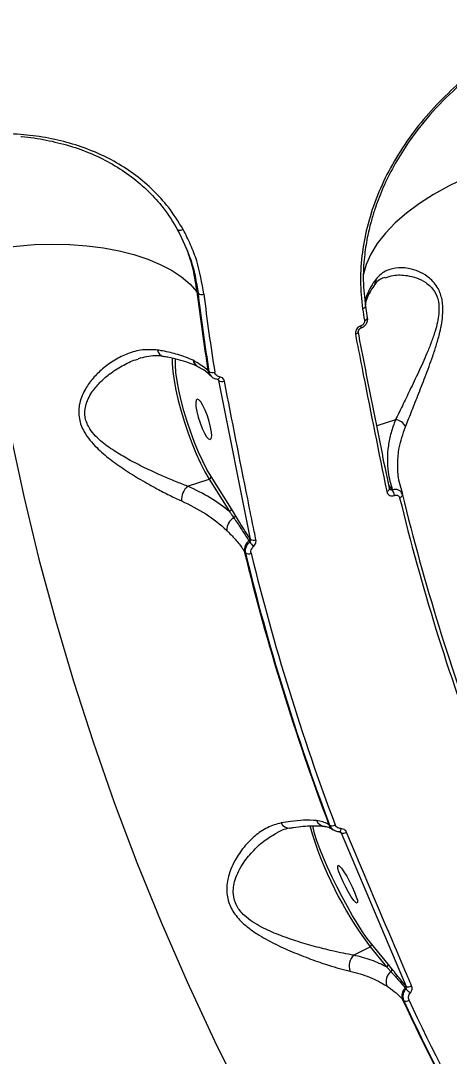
# Model space of a CAD drawing. Header units: millimetres. Extents: x -4781 to 5098, y -4410 to 4664.
# Drawn here: x -1488 to -1397.3, y -608.9 to -389.8 of the extents above; entities that cross this region are included whole.
import ezdxf

# ---------------------------------------------------------------- set-up
doc = ezdxf.new("R2010")
doc.units = ezdxf.units.MM
for name, color, linetype in [('DIKOM_ОБЪЕКТ', 7, 'Continuous'), ('DIKOM_РАЗМЕР_ЗОНА', 7, 'Continuous'), ('DIKOM_РАЗМЕР_ОБЪЕКТА', 7, 'Continuous')]:
    doc.layers.add(name, color=color, linetype=linetype)
doc.styles.add('style1', font='arial.ttf', dxfattribs={"width": 0.8})
doc.dimstyles.new('1-50', dxfattribs={"dimtxt": 300, "dimasz": 200, "dimexe": 100, "dimexo": 0, "dimgap": 100, "dimtad": 1, "dimtxsty": 'style1', "dimcen": 200, "dimclrd": 7, "dimclre": 7, "dimclrt": 7, "dimadec": 1, "dimazin": 2, "dimtfac": 1, "dimtmove": 0, "dimatfit": 2, "dimfxl": 0, "dimlwd": 25, "dimlwe": 18, "dimarcsym": 0})

# ---------------------------------------------------------------- blocks, each defined once
blk = doc.blocks.new('*D54')
at = {"layer": 'Defpoints', "color": 0, "transparency": 16777216}
for p in [(2534.93, 1098.4), (-3331.22, 763.4), (2534.93, -3200.56)]:
    blk.add_point(p, dxfattribs=at)
at = {"layer": 'DIKOM_РАЗМЕР_ОБЪЕКТА', "color": 7, "lineweight": 18, "transparency": 16777216}
for p, q in [((2534.93, 1098.4), (2534.93, -3300.56)), ((-3331.22, 763.4), (-3331.22, -3300.56))]:
    blk.add_line(p, q, dxfattribs=at)
at = {"layer": 'DIKOM_РАЗМЕР_ОБЪЕКТА', "color": 7, "lineweight": 25, "transparency": 16777216}
blk.add_line((-3131.22, -3200.56), (2334.93, -3200.56), dxfattribs=at)
at = {"layer": 'DIKOM_РАЗМЕР_ОБЪЕКТА', "color": 7, "transparency": 16777216}
for points in [[(-3131.22, -3167.23), (-3131.22, -3233.9), (-3331.22, -3200.56)], [(2334.93, -3167.23), (2334.93, -3233.9), (2534.93, -3200.56)]]:
    blk.add_solid(points, dxfattribs=at)
at = {"layer": 'DIKOM_РАЗМЕР_ОБЪЕКТА', "color": 7, "transparency": 16777216, "insert": (941.13, -2947.39), "char_height": 300, "attachment_point": 5, "style": 'style1'}
blk.add_mtext('5870', dxfattribs=at)
blk = doc.blocks.new('*D57')
at = {"layer": 'Defpoints', "color": 0, "transparency": 16777216}
for p in [(4034.06, 1180.11), (-4781.22, 856.14), (4034.06, -4310.06)]:
    blk.add_point(p, dxfattribs=at)
at = {"layer": 'DIKOM_РАЗМЕР_ЗОНА', "color": 7, "lineweight": 18, "transparency": 16777216}
for p, q in [((4034.06, 1180.11), (4034.06, -4410.06)), ((-4781.22, 856.14), (-4781.22, -4410.06))]:
    blk.add_line(p, q, dxfattribs=at)
at = {"layer": 'DIKOM_РАЗМЕР_ЗОНА', "color": 7, "lineweight": 25, "transparency": 16777216}
blk.add_line((-4581.22, -4310.06), (3834.06, -4310.06), dxfattribs=at)
at = {"layer": 'DIKOM_РАЗМЕР_ЗОНА', "color": 7, "transparency": 16777216}
for points in [[(-4581.22, -4276.72), (-4581.22, -4343.39), (-4781.22, -4310.06)], [(3834.06, -4276.72), (3834.06, -4343.39), (4034.06, -4310.06)]]:
    blk.add_solid(points, dxfattribs=at)
at = {"layer": 'DIKOM_РАЗМЕР_ЗОНА', "color": 7, "transparency": 16777216, "insert": (-1490.8, -4056.88), "char_height": 300, "attachment_point": 5, "style": 'style1'}
blk.add_mtext('8820', dxfattribs=at)

msp = doc.modelspace()

# ---------------------------------------------------------------- linework, layer by layer
at = {"layer": 'DIKOM_ОБЪЕКТ', "color": 7, "linetype": 'Continuous', "lineweight": 15}
for p, q in [((-1413.098, -445.661), (-1413.059, -445.606)), ((-1450.706, -447.183), (-1450.479, -447.5)), ((-1415.027, -450.212), (-1414.646, -452.717)), ((-1416.01, -454.407), (-1416.035, -454.416)), ((-1448.162, -464.07), (-1448.372, -463.867)), ((-1447.598, -465.142), (-1447.778, -464.969)), ((-1446.362, -465.736), (-1446.245, -465.849)), ((-1446.245, -465.849), (-1446.131, -465.96)), ((-1446.131, -465.96), (-1439.439, -499.563)), ((-1408.682, -474.275), (-1412.637, -475.582)), ((-1443.402, -493.14), (-1447.706, -486.279)), ((-1452.696, -488.322), (-1448.121, -486.81)), ((-1448.121, -486.81), (-1443.816, -493.671)), ((-1409.383, -489.107), (-1410.144, -487.952)), ((-1407.549, -488.644), (-1407.578, -488.522)), ((-1409.358, -489.098), (-1409.383, -489.107)), ((-1408.903, -490.268), (-1408.878, -490.259)), ((-1407.55, -488.644), (-1407.198, -490.006)), ((-1442.568, -494.495), (-1443.402, -493.14)), ((-1439.439, -499.563), (-1439.485, -499.49)), ((-1439.69, -499.907), (-1439.544, -500.139)), ((-1440.702, -502.064), (-1440.452, -502.453)), ((-1422.622, -560.034), (-1422.782, -559.935)), ((-1421.746, -561.085), (-1421.864, -561.011)), ((-1420.595, -561.414), (-1420.242, -561.631)), ((-1420.526, -561.429), (-1420.568, -561.418)), ((-1420.242, -561.631), (-1420.213, -561.649)), ((-1420.213, -561.649), (-1406.433, -594.159)), ((-1417.568, -587.548), (-1414.073, -585.777)), ((-1414.073, -585.777), (-1410.552, -590.052)), ((-1410.267, -589.434), (-1413.788, -585.16)), ((-1409.447, -590.449), (-1410.267, -589.434)), ((-1406.667, -594.482), (-1406.486, -594.7)), ((-1406.433, -594.159), (-1406.561, -594.003)), ((-1407.166, -596.935), (-1406.932, -597.215))]:
    msp.add_line(p, q, dxfattribs=at)
at = {"layer": 'DIKOM_ОБЪЕКТ', "color": 7, "linetype": 'Continuous', "lineweight": 15, "flags": 128}
for points in [[(-1390.09, -421.515), (-1393.825, -423.074), (-1397.344, -424.768), (-1400.621, -426.584), (-1403.629, -428.509), (-1406.345, -430.528), (-1408.749, -432.624), (-1410.821, -434.782), (-1412.545, -436.984), (-1413.908, -439.214), (-1414.9, -441.453), (-1415.512, -443.686), (-1415.542, -443.849)], [(-1453.635, -434.001), (-1453.806, -434.088), (-1453.981, -434.155), (-1454.155, -434.2), (-1454.32, -434.22), (-1454.471, -434.215), (-1454.602, -434.185), (-1454.708, -434.131), (-1454.786, -434.056)], [(-1496.401, -438.637), (-1492.653, -437.987), (-1488.863, -437.514), (-1485.065, -437.222), (-1481.296, -437.114), (-1477.589, -437.192), (-1473.977, -437.453), (-1470.494, -437.897), (-1467.172, -438.518), (-1464.041, -439.311), (-1461.129, -440.27), (-1458.463, -441.385), (-1456.067, -442.645), (-1453.963, -444.041), (-1452.171, -445.558), (-1450.706, -447.183)], [(-1496.401, -438.637), (-1494.643, -451.689), (-1492.537, -464.733), (-1490.086, -477.762), (-1487.291, -490.769), (-1484.154, -503.747), (-1480.675, -516.688), (-1476.858, -529.585), (-1472.703, -542.432), (-1468.214, -555.22), (-1463.393, -567.944), (-1458.243, -580.596), (-1452.765, -593.17), (-1446.965, -605.657), (-1440.843, -618.053)], [(-1415.259, -453.284), (-1415.11, -453.229), (-1414.976, -453.163), (-1414.861, -453.089), (-1414.768, -453.009), (-1414.7, -452.925), (-1414.658, -452.839), (-1414.643, -452.755), (-1414.646, -452.717)], [(-1417.16, -456.189), (-1416.992, -456.12), (-1416.844, -456.039), (-1416.722, -455.948), (-1416.629, -455.85), (-1416.569, -455.75), (-1416.544, -455.651), (-1416.549, -455.582)], [(-1416.035, -454.416), (-1416.013, -454.557), (-1416.003, -454.681), (-1416.006, -454.785), (-1416.02, -454.866), (-1416.046, -454.921), (-1416.082, -454.948)], [(-1416.01, -454.407), (-1415.988, -454.548), (-1415.979, -454.673), (-1415.981, -454.777), (-1415.995, -454.858), (-1416.021, -454.912), (-1416.056, -454.939)], [(-1455.92, -461.216), (-1455.926, -462.435), (-1455.806, -464.079), (-1455.553, -465.947), (-1455.173, -467.999), (-1454.673, -470.19), (-1454.066, -472.471), (-1453.364, -474.793), (-1452.582, -477.105), (-1451.738, -479.356), (-1450.85, -481.498), (-1449.938, -483.482), (-1449.021, -485.266), (-1448.121, -486.81)], [(-1447.706, -486.279), (-1448.58, -484.781), (-1449.468, -483.051), (-1450.353, -481.127), (-1451.214, -479.051), (-1452.032, -476.868), (-1452.79, -474.626), (-1453.471, -472.374), (-1454.06, -470.162), (-1454.545, -468.038), (-1454.913, -466.048), (-1455.159, -464.237), (-1455.275, -462.642), (-1455.26, -461.301), (-1455.259, -461.288)], [(-1446.346, -465.733), (-1446.373, -465.726), (-1446.437, -465.687)], [(-1445.913, -465.176), (-1445.965, -465.328), (-1446.025, -465.462), (-1446.092, -465.572), (-1446.162, -465.656), (-1446.234, -465.71), (-1446.305, -465.734), (-1446.346, -465.733)], [(-1446.245, -465.849), (-1446.264, -465.788), (-1446.287, -465.74)], [(-1447.807, -475.83), (-1448.103, -474.65), (-1448.494, -473.431), (-1448.949, -472.273), (-1449.429, -471.269), (-1449.897, -470.501), (-1450.315, -470.031), (-1450.648, -469.897), (-1450.87, -470.109), (-1450.962, -470.652), (-1450.918, -471.48), (-1450.74, -472.526), (-1450.444, -473.707), (-1450.053, -474.926), (-1449.598, -476.084), (-1449.118, -477.087), (-1448.65, -477.855), (-1448.232, -478.326), (-1447.899, -478.46), (-1447.677, -478.247), (-1447.585, -477.705), (-1447.629, -476.877), (-1447.807, -475.83)], [(-1410.546, -489.437), (-1410.378, -489.37), (-1410.23, -489.29), (-1410.107, -489.202), (-1410.013, -489.108), (-1409.952, -489.012), (-1409.926, -488.919), (-1409.93, -488.853)], [(-1409.93, -488.853), (-1409.937, -488.83), (-1409.983, -488.749)], [(-1407.804, -490.759), (-1407.658, -490.694), (-1407.525, -490.621), (-1407.411, -490.541), (-1407.319, -490.456), (-1407.251, -490.37), (-1407.209, -490.283), (-1407.195, -490.199), (-1407.208, -490.121)], [(-1413.788, -585.16), (-1414.667, -584.021), (-1415.637, -582.632), (-1416.676, -581.022), (-1417.762, -579.227), (-1418.87, -577.286), (-1419.978, -575.24), (-1421.059, -573.137), (-1422.092, -571.02), (-1423.053, -568.938), (-1423.92, -566.934), (-1424.676, -565.054), (-1425.303, -563.338), (-1425.789, -561.824), (-1426.121, -560.544), (-1426.198, -560.165)], [(-1420.241, -560.788), (-1420.263, -560.94), (-1420.293, -561.077), (-1420.33, -561.196), (-1420.372, -561.293), (-1420.418, -561.366), (-1420.467, -561.412), (-1420.518, -561.429), (-1420.526, -561.429)], [(-1417.343, -574.209), (-1416.974, -575.176), (-1416.754, -575.931), (-1416.701, -576.412), (-1416.818, -576.582), (-1417.097, -576.425), (-1417.514, -575.955), (-1418.037, -575.209), (-1418.622, -574.249), (-1419.222, -573.151), (-1419.789, -572.006), (-1420.276, -570.905), (-1420.645, -569.938), (-1420.865, -569.183), (-1420.918, -568.702), (-1420.801, -568.532), (-1420.522, -568.689), (-1420.105, -569.159), (-1419.582, -569.905), (-1418.997, -570.865), (-1418.397, -571.962), (-1417.83, -573.108), (-1417.343, -574.209)], [(-1399.42, -612.805), (-1400.419, -610.83), (-1401.409, -608.853), (-1402.391, -606.873), (-1403.364, -604.891), (-1404.328, -602.906), (-1405.283, -600.918), (-1406.229, -598.928), (-1407.166, -596.935)], [(-1406.932, -597.215), (-1406.001, -599.194), (-1405.061, -601.171), (-1404.112, -603.145), (-1403.155, -605.116), (-1402.188, -607.085), (-1401.214, -609.051), (-1400.23, -611.015), (-1399.238, -612.975)], [(-1398.116, -612.798), (-1399.106, -610.842), (-1400.088, -608.883), (-1401.06, -606.921), (-1402.024, -604.957), (-1402.98, -602.99), (-1403.926, -601.021), (-1404.864, -599.049), (-1405.793, -597.074)]]:
    msp.add_lwpolyline(points, dxfattribs=at)
at = {"layer": 'DIKOM_ОБЪЕКТ', "color": 7, "linetype": 'Continuous', "lineweight": 15}
for centre, radius, start, end in [((-1414.4, -444.708), 1.614, 326.21316, 7.14645), ((-988.645, -391.056), 465.457, 186.92593, 188.99977), ((-1449.684, -446.462), 1.308, 232.56699, 289.71316), ((-988.468, -391.347), 465.411, 186.92983, 188.98963), ((-988.799, -391.738), 463.832, 186.92889, 188.99107), ((-976.74, -385.327), 443.754, 188.48147, 188.80903), ((-1457.376, -459.259), 1.668, 189.41939, 254.18917), ((-1449.615, -461.286), 1.96, 191.47938, 242.83303), ((-1446.328, -463.476), 2.081, 190.85387, 225.85926), ((-1447.404, -463.019), 1.296, 234.20103, 291.40142), ((-1445.404, -464.93), 1.261, 234.79781, 293.51159), ((-1408.791, -476.653), 2.38, 21.60616, 87.38975), ((-1448.262, -486.273), 0.556, 284.71459, 359.35585), ((-1449.68, -491.401), 4.31, 134.40921, 180.37728), ((-1412.181, -490.945), 3.348, 11.65565, 33.28971), ((-1412.165, -490.939), 3.357, 11.68532, 33.26004), ((-949.512, -379.064), 471.707, 193.6971, 200.71396), ((-949.304, -378.523), 471.307, 193.69673, 200.71451), ((-1441.284, -497.653), 3.125, 121.39472, 180.5335), ((-1443.956, -493.135), 0.554, 284.60765, 359.47877), ((-1443.105, -494.484), 0.537, 291.01533, 358.91099), ((-1439.97, -499.51), 0.486, 305.18316, 2.36976), ((-1438.734, -498.475), 1.296, 237.07297, 293.61865), ((-1438.3, -501.874), 2.409, 125.23792, 184.52398), ((-1427.49, -490.472), 15.452, 218.72804, 223.3155), ((-957.137, -384.034), 497.761, 193.71683, 200.69448), ((-1439.782, -501.392), 1.255, 237.7275, 295.66035), ((-957.193, -384.358), 497.479, 193.73236, 200.67897), ((-956.98, -384.667), 496.451, 193.73294, 200.67843), ((-1431.128, -558.772), 1.935, 204.68978, 272.76293), ((-1349.208, -537.466), 80.879, 196.27775, 216.67833), ((-1423.372, -558.148), 2.228, 204.61126, 261.64381), ((-1420.628, -559.028), 2.338, 202.83736, 238.07413), ((-1422.087, -558.951), 1.208, 243.72554, 301.94935), ((-1420.645, -561.808), 0.44, 23.72078, 58.2974), ((-1419.71, -560.583), 1.179, 244.71601, 304.12801), ((-1414.281, -585.307), 0.514, 293.89695, 16.62153), ((-1415.076, -589.889), 3.419, 136.78968, 197.62592), ((-1407.864, -593.182), 2.818, 129.75216, 197.78567), ((-1410.76, -589.582), 0.514, 293.88499, 16.61524), ((-1409.927, -590.589), 0.5, 301.4538, 16.31962), ((-1404.96, -596.107), 2.356, 136.39214, 200.57604), ((-1407.01, -594.155), 0.474, 316.4191, 18.64731), ((-1400.298, -588.704), 8.617, 224.09363, 232.4882), ((-1405.963, -593.037), 1.216, 247.23539, 304.22562), ((-1406.489, -596.121), 1.18, 247.97796, 306.15393)]:
    msp.add_arc(centre, radius, start, end, dxfattribs=at)
for points, knots in [([(-1375.549, -391.133), (-1377.498, -391.954), (-1381.395, -393.596), (-1387.087, -396.887), (-1392.533, -400.728), (-1397.628, -405.125), (-1402.272, -410.002), (-1406.369, -415.289), (-1409.84, -420.906), (-1412.612, -426.774), (-1414.626, -432.793), (-1415.828, -438.864), (-1416.264, -444.916), (-1415.849, -448.821), (-1415.64, -450.776)], [0, 0, 0, 0, 0.0836188, 0.1671636, 0.250417, 0.3338519, 0.4173019, 0.500488, 0.5837349, 0.6671366, 0.7504541, 0.8333929, 0.9166234, 1, 1, 1, 1]), ([(-1375.628, -391.603), (-1377.239, -392.273), (-1380.225, -393.514), (-1384.266, -395.691), (-1387.52, -397.697), (-1390.097, -399.478), (-1392.268, -401.112), (-1395.657, -403.869), (-1400.181, -408.169), (-1404.729, -413.689), (-1408.124, -418.844), (-1410.537, -423.328), (-1412.122, -427.032), (-1413.178, -430.028), (-1413.968, -432.662), (-1414.748, -435.985), (-1415.361, -440.116), (-1415.627, -445.043), (-1415.249, -448.491), (-1415.045, -450.35)], [0, 0, 0, 0, 0.0701799, 0.1300687, 0.1791074, 0.2176969, 0.2497963, 0.2824392, 0.3832508, 0.4844473, 0.5525106, 0.6196025, 0.682005, 0.7112433, 0.746455, 0.7928273, 0.8502954, 0.9192768, 1, 1, 1, 1]), ([(-1453.635, -434.001), (-1454.623, -432.397), (-1456.445, -429.441), (-1459.886, -425.681), (-1463.558, -422.524), (-1467.666, -419.819), (-1472.159, -417.594), (-1476.975, -415.853), (-1482.065, -414.601), (-1487.38, -413.879), (-1492.843, -413.625), (-1496.548, -413.886), (-1498.397, -414.017)], [0, 0, 0, 0, 0.1166819, 0.2150868, 0.3138001, 0.412204, 0.5100625, 0.6082277, 0.7060861, 0.8039539, 0.9021323, 1, 1, 1, 1]), ([(-1487.944, -414.362), (-1487.902, -414.364), (-1486.084, -414.438), (-1482.61, -415.041), (-1477.618, -416.223), (-1472.91, -417.948), (-1468.513, -420.13), (-1464.494, -422.79), (-1460.902, -425.889), (-1457.535, -429.581), (-1455.753, -432.481), (-1454.786, -434.056)], [0, 0, 0, 0, 0.0028695, 0.1241089, 0.2454144, 0.3671025, 0.4884116, 0.6105193, 0.7330081, 0.8551162, 1, 1, 1, 1]), ([(-1450.706, -447.183), (-1450.936, -445.609), (-1451.39, -442.511), (-1452.767, -438.103), (-1454.11, -435.41), (-1454.786, -434.056)], [0, 0, 0, 0, 0.3395414, 0.6677553, 1, 1, 1, 1]), ([(-1454.786, -434.056), (-1453.78, -436.133), (-1452.257, -439.28), (-1451.026, -443.878), (-1450.661, -446.293), (-1450.479, -447.5)], [0, 0, 0, 0, 0.4928208, 0.74641, 1, 1, 1, 1]), ([(-1449.243, -447.693), (-1449.658, -445.315), (-1450.287, -441.713), (-1451.975, -437.217), (-1453.082, -435.073), (-1453.635, -434.001)], [0, 0, 0, 0, 0.4927549, 0.7463753, 1, 1, 1, 1]), ([(-1406.578, -475.776), (-1406.183, -474.79), (-1405.382, -472.788), (-1403.945, -469.165), (-1402.38, -465.17), (-1401.014, -461.5), (-1399.974, -458.333), (-1399.317, -455.975), (-1398.859, -453.758), (-1398.585, -451.411), (-1398.712, -448.818), (-1399.486, -446.682), (-1400.489, -445.236), (-1401.726, -444.022), (-1403.369, -443.007), (-1405.609, -442.222), (-1408.094, -441.99), (-1410.221, -442.48), (-1411.782, -443.37), (-1412.458, -444.126), (-1412.798, -444.507)], [0, 0, 0, 0, 0.0717886, 0.1456287, 0.2211704, 0.2985166, 0.3406391, 0.3832888, 0.4161015, 0.4496095, 0.4986447, 0.5477918, 0.5804534, 0.6139719, 0.6704368, 0.7283178, 0.8119544, 0.8980725, 0.9486865, 1, 1, 1, 1]), ([(-1412.798, -444.507), (-1413.189, -445.052), (-1413.971, -446.141), (-1414.701, -447.729), (-1415.085, -448.895), (-1415.1, -449.508), (-1415.102, -449.626)], [0, 0, 0, 0, 0.305456, 0.6109245, 0.9253359, 1, 1, 1, 1]), ([(-1410.953, -444.15), (-1411.256, -444.269), (-1411.927, -444.532), (-1412.601, -445.038), (-1412.965, -445.536), (-1413.075, -445.686)], [0, 0, 0, 0, 0.3664534, 0.809085, 1, 1, 1, 1]), ([(-1410.879, -444.206), (-1410.312, -444.02), (-1408.884, -443.552), (-1406.57, -443.64), (-1404.22, -444.188), (-1402.534, -444.99), (-1401.251, -446.025), (-1400.241, -447.261), (-1399.477, -449.182), (-1399.428, -451.538), (-1399.784, -453.674), (-1400.331, -455.71), (-1401.095, -457.899), (-1402.278, -460.818), (-1403.833, -464.249), (-1405.605, -467.962), (-1407.268, -471.399), (-1408.207, -473.309), (-1408.682, -474.275)], [0, 0, 0, 0, 0.066528, 0.1672849, 0.2324499, 0.2988803, 0.3352914, 0.3725966, 0.4259004, 0.4791236, 0.5155833, 0.5530943, 0.6013938, 0.6504071, 0.7388363, 0.8291997, 0.9136247, 1, 1, 1, 1]), ([(-1413.014, -445.649), (-1413.24, -445.948), (-1413.819, -446.715), (-1414.436, -447.864), (-1414.893, -449.075), (-1415.086, -449.924), (-1415.068, -450.337), (-1415.064, -450.425)], [0, 0, 0, 0, 0.1617321, 0.4143966, 0.6693566, 0.9296805, 1, 1, 1, 1]), ([(-1415.64, -450.776), (-1415.542, -450.738), (-1415.345, -450.663), (-1415.133, -450.509), (-1415.075, -450.399), (-1415.048, -450.347)], [0, 0, 0, 0, 0.3426312, 0.6849805, 1, 1, 1, 1]), ([(-1415.048, -450.347), (-1415.044, -450.342), (-1415.003, -450.28), (-1415.022, -450.221), (-1415.039, -450.166)], [0, 0, 0, 0, 0.0747346, 1, 1, 1, 1]), ([(-1414.659, -452.719), (-1414.642, -452.917), (-1414.606, -453.343), (-1414.855, -453.993), (-1415.323, -454.553), (-1415.77, -454.861), (-1416.035, -454.926), (-1416.059, -454.932)], [0, 0, 0, 0, 0.212539, 0.4571335, 0.7108015, 0.9734601, 1, 1, 1, 1]), ([(-1415.259, -453.284), (-1415.259, -453.286), (-1415.245, -453.382), (-1415.249, -453.583), (-1415.345, -453.843), (-1415.506, -454.08), (-1415.72, -454.281), (-1415.916, -454.366), (-1416.01, -454.407)], [0, 0, 0, 0, 0.0043793, 0.2198318, 0.4356964, 0.5683319, 0.793836, 1, 1, 1, 1]), ([(-1416.035, -454.416), (-1416.13, -454.455), (-1416.378, -454.556), (-1416.735, -454.84), (-1417.033, -455.255), (-1417.199, -455.731), (-1417.173, -456.036), (-1417.16, -456.189)], [0, 0, 0, 0, 0.1342849, 0.34708, 0.5633687, 0.781853, 1, 1, 1, 1]), ([(-1409.983, -488.749), (-1411.115, -483.167), (-1413.381, -472.003), (-1415.529, -460.981), (-1416.603, -455.469)], [0, 0, 0, 0, 0.4999133, 1, 1, 1, 1]), ([(-1416.08, -454.95), (-1416.113, -454.962), (-1416.186, -454.988), (-1416.307, -455.071), (-1416.418, -455.185), (-1416.502, -455.316), (-1416.549, -455.449), (-1416.556, -455.545), (-1416.549, -455.571), (-1416.546, -455.58)], [0, 0, 0, 0, 0.1151269, 0.2519101, 0.3945699, 0.5465853, 0.704113, 0.8976203, 1, 1, 1, 1]), ([(-1416.056, -454.939), (-1416.062, -454.94), (-1416.07, -454.943), (-1416.078, -454.946), (-1416.081, -454.947)], [0, 0, 0, 0, 0.6982716, 1, 1, 1, 1]), ([(-1417.16, -456.189), (-1417.05, -456.757), (-1416.499, -459.599), (-1414.35, -470.612), (-1412.215, -481.177), (-1410.546, -489.437)], [0, 0, 0, 0, 0.0517134, 0.2585574, 1, 1, 1, 1]), ([(-1459.022, -459.532), (-1460.092, -459.462), (-1462.236, -459.321), (-1464.457, -459.954), (-1466.527, -460.769), (-1468.463, -461.765), (-1470.889, -463.591), (-1472.921, -465.669), (-1474.3, -467.639), (-1475.184, -469.511), (-1475.758, -471.522), (-1475.785, -474.055), (-1474.801, -476.579), (-1473.396, -478.584), (-1471.599, -480.537), (-1469.138, -482.636), (-1465.976, -484.864), (-1462.626, -486.96), (-1459.425, -488.757), (-1456.518, -490.268), (-1454.832, -491.042), (-1453.99, -491.429)], [0, 0, 0, 0, 0.0726901, 0.1455239, 0.1511332, 0.2173325, 0.283543, 0.3377157, 0.3918163, 0.4254875, 0.4591116, 0.5134516, 0.5679373, 0.6044946, 0.6411196, 0.7029657, 0.7649136, 0.8309033, 0.8968725, 0.9484532, 1, 1, 1, 1]), ([(-1451.536, -461.676), (-1452.564, -461.25), (-1454.462, -460.464), (-1457.163, -459.842), (-1458.684, -459.588), (-1459.022, -459.532)], [0, 0, 0, 0, 0.4786806, 0.8843771, 1, 1, 1, 1]), ([(-1452.696, -488.322), (-1453.537, -488.003), (-1455.232, -487.36), (-1458.142, -486.124), (-1461.364, -484.647), (-1464.717, -482.946), (-1467.9, -481.106), (-1470.372, -479.383), (-1472.193, -477.726), (-1473.584, -476.04), (-1474.547, -473.828), (-1474.422, -471.582), (-1473.762, -469.809), (-1472.781, -468.13), (-1471.283, -466.358), (-1469.133, -464.467), (-1466.573, -462.842), (-1464.492, -461.758), (-1463.319, -461.474), (-1463.146, -461.432)], [0, 0, 0, 0, 0.0611916, 0.1233898, 0.2015255, 0.2810659, 0.3527843, 0.4259436, 0.466539, 0.5081412, 0.5672462, 0.6262791, 0.6636079, 0.701881, 0.7644327, 0.8282583, 0.9065725, 0.9862445, 1, 1, 1, 1]), ([(-1457.818, -460.875), (-1457.845, -460.869), (-1458.414, -460.726), (-1459.593, -460.719), (-1461.35, -460.857), (-1462.555, -461.213), (-1463.156, -461.391)], [0, 0, 0, 0, 0.015929, 0.3336412, 0.6672249, 1, 1, 1, 1]), ([(-1450.546, -463.038), (-1450.657, -462.978), (-1451.241, -462.665), (-1452.579, -462.158), (-1454.57, -461.549), (-1456.34, -461.124), (-1457.505, -460.943), (-1457.836, -460.892)], [0, 0, 0, 0, 0.06408346, 0.33718588, 0.61232121, 0.89001036, 1, 1, 1, 1]), ([(-1448.372, -463.867), (-1448.471, -463.776), (-1449.305, -463), (-1450.491, -462.297), (-1451.536, -461.676)], [0, 0, 0, 0, 0.1178549, 1, 1, 1, 1]), ([(-1447.806, -464.961), (-1447.997, -464.779), (-1448.46, -464.337), (-1449.402, -463.616), (-1450.164, -463.228), (-1450.519, -463.046)], [0, 0, 0, 0, 0.2709849, 0.6593738, 1, 1, 1, 1]), ([(-1448.162, -464.07), (-1448.14, -464.17), (-1448.063, -464.514), (-1447.762, -465.03), (-1447.187, -465.511), (-1446.687, -465.628), (-1446.437, -465.687)], [0, 0, 0, 0, 0.12093522, 0.41438637, 0.7069549, 1, 1, 1, 1]), ([(-1445.913, -465.176), (-1446.063, -465.142), (-1446.362, -465.073), (-1446.702, -464.79), (-1446.878, -464.487), (-1446.919, -464.285), (-1446.931, -464.226)], [0, 0, 0, 0, 0.2927408, 0.5850695, 0.8787547, 1, 1, 1, 1]), ([(-1446.233, -465.781), (-1446.241, -465.767), (-1446.253, -465.745), (-1446.359, -465.735), (-1446.402, -465.731)], [0, 0, 0, 0, 0.5949494, 1, 1, 1, 1]), ([(-1446.231, -465.779), (-1446.219, -465.788), (-1446.169, -465.823), (-1446.142, -465.891), (-1446.133, -465.947), (-1446.131, -465.96)], [0, 0, 0, 0, 0.2056275, 0.8064165, 1, 1, 1, 1]), ([(-1444.901, -466.086), (-1444.912, -466.041), (-1444.956, -465.854), (-1445.123, -465.562), (-1445.464, -465.279), (-1445.763, -465.21), (-1445.913, -465.176)], [0, 0, 0, 0, 0.0963136, 0.3984435, 0.6990235, 1, 1, 1, 1]), ([(-1438.215, -499.663), (-1438.332, -499.085), (-1438.919, -496.199), (-1441.196, -484.947), (-1443.273, -474.375), (-1444.901, -466.086)], [0, 0, 0, 0, 0.0512279, 0.2561277, 1, 1, 1, 1]), ([(-1408.682, -474.275), (-1409.018, -475.188), (-1409.691, -477.013), (-1410.252, -479.792), (-1410.458, -482.581), (-1410.289, -485.722), (-1409.7, -487.859), (-1409.358, -489.098)], [0, 0, 0, 0, 0.1825589, 0.3651259, 0.5530298, 0.7409431, 1, 1, 1, 1]), ([(-1407.578, -488.522), (-1407.753, -487.855), (-1408.194, -486.181), (-1408.269, -483.395), (-1407.953, -479.802), (-1407.084, -477.259), (-1406.578, -475.776)], [0, 0, 0, 0, 0.1623427, 0.4072525, 0.6545944, 1, 1, 1, 1]), ([(-1443.816, -493.671), (-1445.115, -492.672), (-1447.74, -490.654), (-1451.033, -489.105), (-1452.696, -488.322)], [0, 0, 0, 0, 0.4947741, 1, 1, 1, 1]), ([(-1410.546, -489.437), (-1410.5, -489.582), (-1410.408, -489.871), (-1410.085, -490.184), (-1409.67, -490.356), (-1409.253, -490.372), (-1409.001, -490.297), (-1408.903, -490.268)], [0, 0, 0, 0, 0.2183146, 0.436767, 0.6530264, 0.8657565, 1, 1, 1, 1]), ([(-1409.929, -488.852), (-1409.928, -488.859), (-1409.923, -488.896), (-1409.914, -488.905), (-1409.906, -488.912)], [0, 0, 0, 0, 0.181287, 1, 1, 1, 1]), ([(-1409.383, -489.107), (-1409.415, -489.118), (-1409.497, -489.146), (-1409.642, -489.133), (-1409.795, -489.058), (-1409.868, -488.966), (-1409.905, -488.92)], [0, 0, 0, 0, 0.1662532, 0.4308669, 0.7082938, 1, 1, 1, 1]), ([(-1407.208, -490.121), (-1407.257, -489.978), (-1407.365, -489.659), (-1407.687, -489.335), (-1408.12, -489.098), (-1408.63, -488.984), (-1409.088, -489.026), (-1409.326, -489.09), (-1409.358, -489.098)], [0, 0, 0, 0, 0.1804254, 0.4029064, 0.5309671, 0.7496524, 0.9664579, 1, 1, 1, 1]), ([(-1408.878, -490.259), (-1408.862, -490.254), (-1408.746, -490.214), (-1408.521, -490.182), (-1408.267, -490.231), (-1408.05, -490.348), (-1407.887, -490.515), (-1407.83, -490.683), (-1407.804, -490.759)], [0, 0, 0, 0, 0.0339954, 0.2523095, 0.4705618, 0.5979247, 0.8193792, 1, 1, 1, 1]), ([(-1453.99, -491.429), (-1452.215, -492.309), (-1448.612, -494.095), (-1445.729, -496.431), (-1444.417, -497.675), (-1444.409, -497.682)], [0, 0, 0, 0, 0.4913974, 0.9970744, 1, 1, 1, 1]), ([(-1443.816, -493.671), (-1443.683, -493.861), (-1443.38, -494.292), (-1443.08, -494.737), (-1442.912, -494.985)], [0, 0, 0, 0, 0.44038744, 1, 1, 1, 1]), ([(-1442.912, -494.985), (-1442.78, -495.181), (-1442.121, -496.16), (-1441.034, -497.794), (-1440.117, -499.236), (-1439.69, -499.907)], [0, 0, 0, 0, 0.1178947, 0.5894725, 1, 1, 1, 1]), ([(-1439.485, -499.49), (-1440.211, -498.326), (-1441.236, -496.683), (-1442.268, -494.988), (-1442.568, -494.495)], [0, 0, 0, 0, 0.70881177, 1, 1, 1, 1]), ([(-1444.409, -497.682), (-1443.784, -498.301), (-1442.531, -499.543), (-1441.382, -501.017), (-1440.813, -501.893), (-1440.702, -502.064)], [0, 0, 0, 0, 0.443881, 0.8910915, 1, 1, 1, 1]), ([(-1439.439, -499.563), (-1439.424, -499.63), (-1439.396, -499.76), (-1439.427, -499.956), (-1439.491, -500.08), (-1439.538, -500.132), (-1439.544, -500.139)], [0, 0, 0, 0, 0.3346488, 0.6548865, 0.9521248, 1, 1, 1, 1]), ([(-1439.544, -500.139), (-1439.601, -500.19), (-1439.868, -500.43), (-1440.249, -500.95), (-1440.527, -501.718), (-1440.477, -502.208), (-1440.452, -502.453)], [0, 0, 0, 0, 0.0813728, 0.3858668, 0.6938631, 1, 1, 1, 1]), ([(-1439.239, -502.523), (-1439.259, -502.368), (-1439.301, -502.057), (-1439.147, -501.575), (-1438.925, -501.251), (-1438.766, -501.103), (-1438.732, -501.072)], [0, 0, 0, 0, 0.3076551, 0.6158463, 0.9192469, 1, 1, 1, 1]), ([(-1438.732, -501.072), (-1438.711, -501.053), (-1438.564, -500.917), (-1438.339, -500.614), (-1438.17, -500.134), (-1438.2, -499.82), (-1438.215, -499.663)], [0, 0, 0, 0, 0.0525671, 0.36507489, 0.68280746, 1, 1, 1, 1]), ([(-1432.886, -559.58), (-1433.867, -559.853), (-1435.83, -560.398), (-1438.467, -562.249), (-1440.794, -564.596), (-1442.459, -567.034), (-1443.571, -569.364), (-1444.166, -571.279), (-1444.425, -573.129), (-1444.362, -575.212), (-1443.608, -577.659), (-1441.923, -579.935), (-1439.956, -581.694), (-1437.508, -583.407), (-1434.358, -585.15), (-1430.517, -586.883), (-1426.621, -588.42), (-1423.238, -589.572), (-1420.464, -590.409), (-1419.044, -590.752), (-1418.335, -590.924)], [0, 0, 0, 0, 0.0754489, 0.1510299, 0.2213839, 0.2917251, 0.3346602, 0.3775473, 0.4104263, 0.4432541, 0.4962447, 0.5490807, 0.5889888, 0.6289729, 0.6969436, 0.7650078, 0.8363513, 0.9076305, 0.9538297, 1, 1, 1, 1]), ([(-1431.023, -560.704), (-1431.065, -560.707), (-1431.607, -560.745), (-1432.527, -561.034), (-1433.397, -561.469), (-1433.764, -561.652)], [0, 0, 0, 0, 0.0465408, 0.5986523, 1, 1, 1, 1]), ([(-1425.398, -559.076), (-1426.266, -559.028), (-1427.854, -558.939), (-1430.5, -559.19), (-1432.222, -559.471), (-1432.886, -559.58)], [0, 0, 0, 0, 0.4251164, 0.7780862, 1, 1, 1, 1]), ([(-1423.716, -560.358), (-1424.095, -560.316), (-1424.875, -560.231), (-1426.396, -560.225), (-1428.205, -560.341), (-1429.767, -560.508), (-1430.784, -560.681), (-1431.035, -560.724)], [0, 0, 0, 0, 0.2158696, 0.4454337, 0.6812123, 0.9216401, 1, 1, 1, 1]), ([(-1422.782, -559.935), (-1422.852, -559.895), (-1423.21, -559.695), (-1424.014, -559.332), (-1424.935, -559.162), (-1425.398, -559.076)], [0, 0, 0, 0, 0.1089068, 0.5528086, 1, 1, 1, 1]), ([(-1421.894, -561), (-1421.937, -560.972), (-1422.079, -560.878), (-1422.673, -560.6), (-1423.265, -560.385), (-1423.643, -560.363), (-1423.695, -560.36)], [0, 0, 0, 0, 0.1345681, 0.4502421, 0.9238714, 1, 1, 1, 1]), ([(-1422.622, -560.034), (-1422.583, -560.121), (-1422.44, -560.446), (-1422.042, -560.921), (-1421.364, -561.334), (-1420.834, -561.39), (-1420.568, -561.418)], [0, 0, 0, 0, 0.1092724, 0.4079427, 0.7031234, 1, 1, 1, 1]), ([(-1420.241, -560.788), (-1420.399, -560.773), (-1420.716, -560.741), (-1421.114, -560.497), (-1421.345, -560.219), (-1421.426, -560.027), (-1421.448, -559.975)], [0, 0, 0, 0, 0.2954545, 0.5904066, 0.8901648, 1, 1, 1, 1]), ([(-1419.048, -561.559), (-1419.065, -561.523), (-1419.144, -561.347), (-1419.365, -561.079), (-1419.764, -560.836), (-1420.082, -560.804), (-1420.241, -560.788)], [0, 0, 0, 0, 0.08116725, 0.39095438, 0.69521977, 1, 1, 1, 1]), ([(-1417.568, -587.548), (-1418.273, -587.426), (-1419.695, -587.182), (-1422.443, -586.577), (-1425.803, -585.728), (-1429.643, -584.596), (-1433.443, -583.271), (-1436.536, -581.931), (-1438.955, -580.541), (-1440.85, -579.108), (-1442.458, -577.154), (-1443.073, -574.98), (-1442.999, -573.124), (-1442.61, -571.447), (-1441.872, -569.697), (-1440.589, -567.548), (-1438.723, -565.293), (-1436.339, -563.122), (-1434.593, -562.141), (-1433.75, -561.667)], [0, 0, 0, 0, 0.0513677, 0.103537, 0.1827594, 0.2638235, 0.3382404, 0.4142171, 0.4562074, 0.4991638, 0.5532624, 0.607078, 0.6409117, 0.6757921, 0.7220016, 0.7689956, 0.8466968, 0.9259905, 1, 1, 1, 1]), ([(-1420.353, -561.479), (-1420.374, -561.463), (-1420.411, -561.436), (-1420.493, -561.434), (-1420.526, -561.433)], [0, 0, 0, 0, 0.58674156, 1, 1, 1, 1]), ([(-1420.353, -561.48), (-1420.336, -561.489), (-1420.276, -561.52), (-1420.237, -561.585), (-1420.217, -561.638), (-1420.213, -561.649)], [0, 0, 0, 0, 0.2329373, 0.8382951, 1, 1, 1, 1]), ([(-1405.278, -594.043), (-1405.517, -593.485), (-1406.707, -590.696), (-1411.341, -579.82), (-1415.661, -569.584), (-1419.048, -561.559)], [0, 0, 0, 0, 0.0512287, 0.2561256, 1, 1, 1, 1]), ([(-1700.141, -826.669), (-1696.301, -826.986), (-1688.607, -827.621), (-1676.038, -827.616), (-1662.766, -826.92), (-1648.778, -825.47), (-1634.159, -823.288), (-1618.943, -820.37), (-1603.144, -816.709), (-1586.801, -812.325), (-1569.969, -807.238), (-1552.726, -801.473), (-1535.154, -795.058), (-1517.298, -788.004), (-1499.184, -780.311), (-1480.845, -772.004), (-1462.346, -763.116), (-1443.771, -753.691), (-1425.206, -743.773), (-1406.7, -733.381), (-1388.284, -722.525), (-1369.987, -711.232), (-1351.874, -699.546), (-1334.027, -687.524), (-1316.53, -675.22), (-1299.426, -662.663), (-1282.751, -649.867), (-1266.525, -636.859), (-1250.807, -623.692), (-1235.669, -610.427), (-1221.176, -597.128), (-1208.418, -584.821), (-1197.211, -573.532), (-1190.772, -566.697), (-1187.553, -563.279)], [0, 0, 0, 0, 0.03155663, 0.06321286, 0.0949197, 0.12662656, 0.15828294, 0.18983941, 0.22139713, 0.25305436, 0.28476196, 0.31646992, 0.34812713, 0.37968505, 0.41126502, 0.44294433, 0.47467424, 0.50640413, 0.53808345, 0.56966396, 0.60129519, 0.63302521, 0.66480636, 0.69658742, 0.72831845, 0.75995011, 0.79165926, 0.82346749, 0.85532685, 0.88718615, 0.91899504, 0.9507048, 0.97535237, 1, 1, 1, 1]), ([(-1410.552, -590.052), (-1411.595, -589.541), (-1413.696, -588.511), (-1416.271, -587.871), (-1417.568, -587.548)], [0, 0, 0, 0, 0.4960561, 1, 1, 1, 1]), ([(-1418.335, -590.924), (-1416.887, -591.306), (-1413.958, -592.08), (-1411.693, -593.384), (-1410.547, -594.043)], [0, 0, 0, 0, 0.4942445, 1, 1, 1, 1]), ([(-1410.552, -590.052), (-1410.424, -590.188), (-1410.129, -590.502), (-1409.833, -590.831), (-1409.666, -591.016)], [0, 0, 0, 0, 0.4352864, 1, 1, 1, 1]), ([(-1409.666, -591.016), (-1409.538, -591.159), (-1408.896, -591.874), (-1407.886, -593.022), (-1407.041, -594.034), (-1406.667, -594.482)], [0, 0, 0, 0, 0.1222817, 0.6114403, 1, 1, 1, 1]), ([(-1406.561, -594.003), (-1406.813, -593.697), (-1407.764, -592.541), (-1408.734, -591.335), (-1409.447, -590.449)], [0, 0, 0, 0, 0.2646749, 1, 1, 1, 1]), ([(-1410.547, -594.043), (-1409.453, -594.821), (-1408.212, -595.703), (-1407.277, -596.805), (-1407.166, -596.935)], [0, 0, 0, 0, 0.8821326, 1, 1, 1, 1]), ([(-1406.486, -594.7), (-1406.551, -594.782), (-1406.791, -595.082), (-1407.066, -595.685), (-1407.172, -596.492), (-1407.012, -596.975), (-1406.932, -597.215)], [0, 0, 0, 0, 0.1106536, 0.4063212, 0.7035252, 1, 1, 1, 1]), ([(-1406.433, -594.159), (-1406.413, -594.215), (-1406.372, -594.326), (-1406.383, -594.504), (-1406.433, -594.629), (-1406.477, -594.687), (-1406.486, -594.7)], [0, 0, 0, 0, 0.313191, 0.619621, 0.9171411, 1, 1, 1, 1]), ([(-1405.793, -597.074), (-1405.844, -596.926), (-1405.946, -596.629), (-1405.889, -596.137), (-1405.727, -595.77), (-1405.584, -595.589), (-1405.545, -595.539)], [0, 0, 0, 0, 0.2970047, 0.5940742, 0.8893461, 1, 1, 1, 1]), ([(-1405.545, -595.539), (-1405.515, -595.502), (-1405.38, -595.334), (-1405.213, -594.986), (-1405.14, -594.493), (-1405.232, -594.193), (-1405.278, -594.043)], [0, 0, 0, 0, 0.0855141, 0.3891673, 0.6948545, 1, 1, 1, 1])]:
    msp.add_open_spline(points, degree=3, knots=knots, dxfattribs=at)

# ---------------------------------------------------------------- dimensions: what is measured, and where the dimension line sits
at = {"layer": 'DIKOM_РАЗМЕР_ЗОНА'}
dim = msp.add_linear_dim(base=(4034.06, -4310.056), p1=(-4781.222, 856.139), p2=(4034.06, 1180.105), text='8820', dimstyle='1-50', dxfattribs=at)
dim.commit()
dim.dimension.update_dxf_attribs({"geometry": '*D57', "text_midpoint": (-1490.8, -4310.056), "dimtype": 160})
at = {"layer": 'DIKOM_РАЗМЕР_ОБЪЕКТА'}
dim = msp.add_linear_dim(base=(2534.928, -3200.563), p1=(-3331.222, 763.397), p2=(2534.928, 1098.401), text='5870', dimstyle='1-50', dxfattribs=at)
dim.commit()
dim.dimension.update_dxf_attribs({"geometry": '*D54', "text_midpoint": (941.132, -3200.563), "dimtype": 160})

doc.saveas('drawing.dxf')
